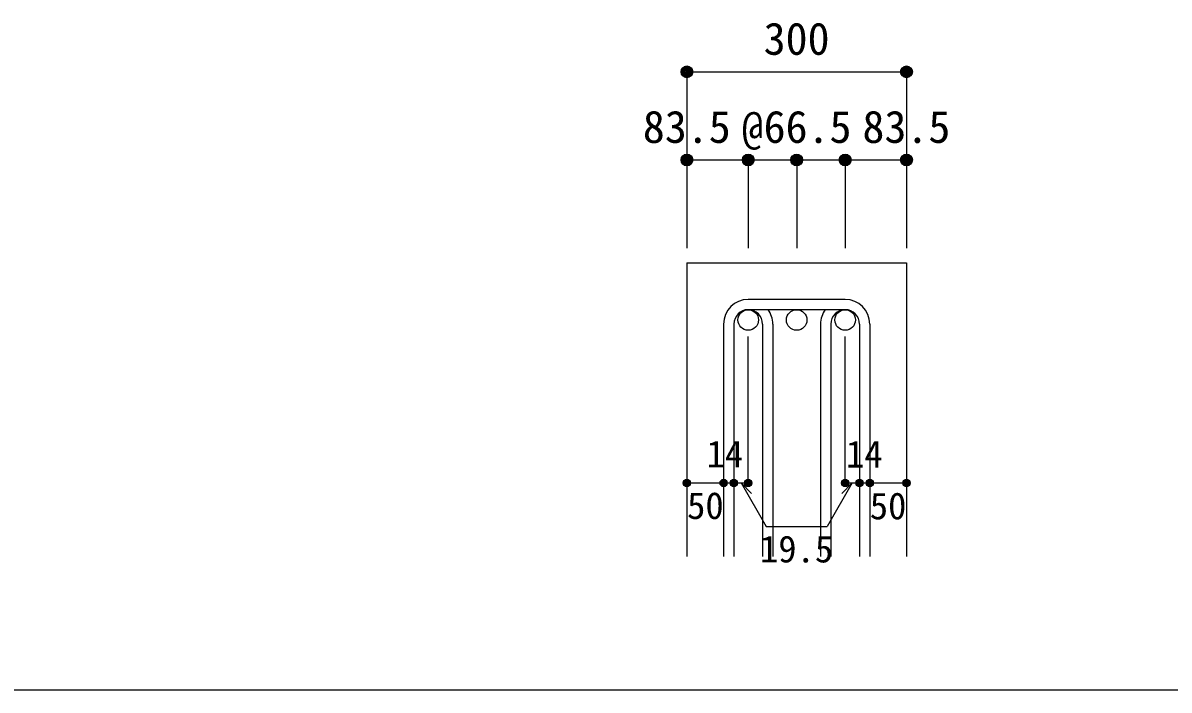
# Model space of a CAD drawing. Units: millimetres at full size, sheet at 1:20. Extents: x -3982 to 3969, y -2797 to 2801.
# Drawn here: x -685 to 875, y 2 to 911 of the extents above; entities that cross this region are included whole.
import ezdxf
from ezdxf.enums import TextEntityAlignment as Align

# ---------------------------------------------------------------- set-up
doc = ezdxf.new("R2010")
doc.units = ezdxf.units.MM
doc.header["$LTSCALE"] = 20
doc.header["$PDMODE"] = 32
doc.header["$PDSIZE"] = 10
for name, color, linetype in [('6-1_躯体線', 2, 'Continuous'), ('6-5_梁主筋', 7, 'Continuous'), ('6-6_S.T.P.', 7, 'Continuous'), ('6-D_寸法', 4, 'Continuous'), ('F-0_枠', 6, 'Continuous')]:
    doc.layers.add(name, color=color, linetype=linetype)
doc.styles.add('ＭＳ ゴシック', font='')
doc.styles.get('ＭＳ ゴシック').set_extended_font_data('MS Gothic')

msp = doc.modelspace()

# ---------------------------------------------------------------- linework, layer by layer
at = {"layer": '6-1_躯体線'}
for p, q in [((218.79, 584.12), (218.79, 184.12)), ((218.79, 584.12), (517.79, 584.12)), ((517.79, 584.12), (517.79, 184.12))]:
    msp.add_line(p, q, dxfattribs=at)
at = {"layer": '6-5_梁主筋', "color": 3}
for centre in [(302.29, 506.12), (368.29, 506.12), (434.29, 506.12)]:
    msp.add_circle(centre, 14, dxfattribs=at)
at = {"layer": '6-6_S.T.P.'}
for p, q in [((434.29, 534.12), (302.29, 534.12)), ((434.29, 520.12), (302.29, 520.12)), ((268.79, 500.62), (268.79, 184.12)), ((282.79, 500.62), (282.79, 184.12)), ((321.79, 500.62), (321.79, 184.12)), ((335.79, 500.62), (335.79, 184.12)), ((400.79, 500.62), (400.79, 184.12)), ((414.79, 500.62), (414.79, 184.12)), ((453.79, 500.62), (453.79, 184.12)), ((467.79, 500.62), (467.79, 184.12))]:
    msp.add_line(p, q, dxfattribs=at)
for centre, radius, start, end in [((302.29, 500.62), 33.5, 90, 180), ((434.29, 500.62), 33.5, 0, 90), ((302.29, 500.62), 19.5, 90, 180), ((302.29, 500.62), 19.5, 0, 90), ((302.29, 500.62), 33.5, 0, 35.59765), ((434.29, 500.62), 33.5, 144.40235, 180), ((434.29, 500.62), 19.5, 90, 180), ((434.29, 500.62), 19.5, 0, 90)]:
    msp.add_arc(centre, radius, start, end, dxfattribs=at)
at = {"layer": '6-D_寸法'}
for p, q in [((218.79, 844.12), (218.79, 724.12)), ((218.79, 844.12), (517.79, 844.12)), ((517.79, 844.12), (517.79, 724.12)), ((218.79, 724.12), (302.29, 724.12)), ((218.79, 724.12), (218.79, 604.12)), ((302.29, 724.12), (302.29, 604.12)), ((302.29, 724.12), (368.29, 724.12)), ((368.29, 724.12), (368.29, 604.12)), ((368.29, 724.12), (434.29, 724.12)), ((434.29, 724.12), (434.29, 604.12)), ((434.29, 724.12), (517.79, 724.12)), ((517.79, 724.12), (517.79, 604.12)), ((302.29, 284.12), (302.29, 483.45)), ((434.29, 284.12), (434.29, 483.45)), ((218.79, 284.12), (268.79, 284.12)), ((268.79, 284.12), (302.29, 284.12)), ((292.54, 284.12), (306.68, 269.98)), ((292.54, 284.12), (326.76, 224.85)), ((444.04, 284.12), (409.82, 224.85)), ((444.04, 284.12), (429.9, 269.98)), ((434.29, 284.12), (517.79, 284.12)), ((453.79, 284.12), (467.79, 284.12)), ((326.76, 224.85), (409.82, 224.85))]:
    msp.add_line(p, q, dxfattribs=at)
msp.add_lwpolyline([(517.79, 844.12), (517.79, 724.12), (517.79, 604.12)], dxfattribs=at)
for centre, radius in [((218.79, 844.12), 8), ((218.79, 844.12), 7.2), ((218.79, 844.12), 6.4), ((218.79, 844.12), 5.6), ((218.79, 844.12), 4.8), ((218.79, 844.12), 4), ((218.79, 844.12), 3.2), ((218.79, 844.12), 2.4), ((218.79, 844.12), 1.6), ((218.79, 844.12), 0.8), ((517.79, 844.12), 8), ((517.79, 844.12), 7.2), ((517.79, 844.12), 6.4), ((517.79, 844.12), 5.6), ((517.79, 844.12), 4.8), ((517.79, 844.12), 4), ((517.79, 844.12), 3.2), ((517.79, 844.12), 2.4), ((517.79, 844.12), 1.6), ((517.79, 844.12), 0.8), ((218.79, 724.12), 8), ((218.79, 724.12), 7.2), ((218.79, 724.12), 6.4), ((218.79, 724.12), 5.6), ((218.79, 724.12), 4.8), ((218.79, 724.12), 4), ((218.79, 724.12), 3.2), ((218.79, 724.12), 2.4), ((218.79, 724.12), 1.6), ((218.79, 724.12), 0.8), ((302.29, 724.12), 8), ((302.29, 724.12), 7.2), ((302.29, 724.12), 6.4), ((302.29, 724.12), 5.6), ((302.29, 724.12), 4.8), ((302.29, 724.12), 4), ((302.29, 724.12), 3.2), ((302.29, 724.12), 2.4), ((302.29, 724.12), 1.6), ((302.29, 724.12), 0.8), ((368.29, 724.12), 8), ((368.29, 724.12), 7.2), ((368.29, 724.12), 6.4), ((368.29, 724.12), 5.6), ((368.29, 724.12), 4.8), ((368.29, 724.12), 4), ((368.29, 724.12), 3.2), ((368.29, 724.12), 2.4), ((368.29, 724.12), 1.6), ((368.29, 724.12), 0.8), ((434.29, 724.12), 8), ((434.29, 724.12), 7.2), ((434.29, 724.12), 6.4), ((434.29, 724.12), 5.6), ((434.29, 724.12), 4.8), ((434.29, 724.12), 4), ((434.29, 724.12), 3.2), ((434.29, 724.12), 2.4), ((434.29, 724.12), 1.6), ((434.29, 724.12), 0.8), ((517.79, 724.12), 8), ((517.79, 724.12), 7.2), ((517.79, 724.12), 6.4), ((517.79, 724.12), 5.6), ((517.79, 724.12), 4.8), ((517.79, 724.12), 4), ((517.79, 724.12), 3.2), ((517.79, 724.12), 2.4), ((517.79, 724.12), 1.6), ((517.79, 724.12), 0.8), ((218.79, 284.12), 4), ((218.79, 284.12), 3.6), ((218.79, 284.12), 3.2), ((218.79, 284.12), 2.8), ((218.79, 284.12), 2.4), ((218.79, 284.12), 2), ((218.79, 284.12), 1.6), ((218.79, 284.12), 1.2), ((218.79, 284.12), 0.8), ((218.79, 284.12), 0.4), ((268.79, 284.12), 4), ((268.79, 284.12), 3.6), ((268.79, 284.12), 3.2), ((268.79, 284.12), 2.8), ((268.79, 284.12), 2.4), ((268.79, 284.12), 2), ((268.79, 284.12), 1.6), ((268.79, 284.12), 1.2), ((268.79, 284.12), 0.8), ((268.79, 284.12), 0.4), ((282.79, 284.12), 4), ((282.79, 284.12), 3.6), ((282.79, 284.12), 3.2), ((282.79, 284.12), 2.8), ((282.79, 284.12), 2.4), ((282.79, 284.12), 2), ((282.79, 284.12), 1.6), ((282.79, 284.12), 1.2), ((282.79, 284.12), 0.8), ((282.79, 284.12), 0.4), ((302.29, 284.12), 4), ((302.29, 284.12), 3.6), ((302.29, 284.12), 3.2), ((302.29, 284.12), 2.8), ((302.29, 284.12), 2.4), ((302.29, 284.12), 2), ((302.29, 284.12), 1.6), ((302.29, 284.12), 1.2), ((302.29, 284.12), 0.8), ((302.29, 284.12), 0.4), ((434.29, 284.12), 4), ((434.29, 284.12), 3.6), ((434.29, 284.12), 3.2), ((434.29, 284.12), 2.8), ((434.29, 284.12), 2.4), ((434.29, 284.12), 2), ((434.29, 284.12), 1.6), ((434.29, 284.12), 1.2), ((434.29, 284.12), 0.8), ((434.29, 284.12), 0.4), ((453.79, 284.12), 4), ((453.79, 284.12), 3.6), ((453.79, 284.12), 3.2), ((453.79, 284.12), 2.8), ((453.79, 284.12), 2.4), ((453.79, 284.12), 2), ((453.79, 284.12), 1.6), ((453.79, 284.12), 1.2), ((453.79, 284.12), 0.8), ((453.79, 284.12), 0.4), ((467.79, 284.12), 4), ((467.79, 284.12), 3.6), ((467.79, 284.12), 3.2), ((467.79, 284.12), 2.8), ((467.79, 284.12), 2.4), ((467.79, 284.12), 2), ((467.79, 284.12), 1.6), ((467.79, 284.12), 1.2), ((467.79, 284.12), 0.8), ((467.79, 284.12), 0.4), ((517.79, 284.12), 4), ((517.79, 284.12), 3.6), ((517.79, 284.12), 3.2), ((517.79, 284.12), 2.8), ((517.79, 284.12), 2.4), ((517.79, 284.12), 2), ((517.79, 284.12), 1.6), ((517.79, 284.12), 1.2), ((517.79, 284.12), 0.8), ((517.79, 284.12), 0.4)]:
    msp.add_circle(centre, radius, dxfattribs=at)
at = {"layer": '6-D_寸法', "color": 7}
for p in [(218.79, 844.12), (517.79, 844.12), (218.79, 724.12), (302.29, 724.12), (368.29, 724.12), (434.29, 724.12), (517.79, 724.12), (218.79, 284.12), (268.79, 284.12), (282.79, 284.12), (302.29, 284.12), (434.29, 284.12), (453.79, 284.12), (467.79, 284.12), (517.79, 284.12)]:
    msp.add_point(p, dxfattribs=at)
at = {"layer": 'F-0_枠', "color": 2}
msp.add_line((2482.4, 1.97), (-3981.92, 1.97), dxfattribs=at)

# ---------------------------------------------------------------- texts
at = {"layer": '6-D_寸法', "style": 'ＭＳ ゴシック'}
for s, height, p in [('300', 43.99, (323.29, 854.12)), ('83.5', 43.99, (158.79, 734.12)), ('@66.5', 43.99, (293.29, 734.12)), ('83.5', 43.99, (457.79, 734.12)), ('14', 36.66, (245.48, 294.2)), ('14', 36.66, (435.4, 294.12)), ('50', 36.66, (219.04, 224.03)), ('50', 36.66, (467.78, 223.57)), ('19.5', 36.66, (318.29, 164.85))]:
    msp.add_text(s, height=height, dxfattribs=at).set_placement(p, align=Align.BOTTOM_LEFT)

doc.saveas('drawing.dxf')
